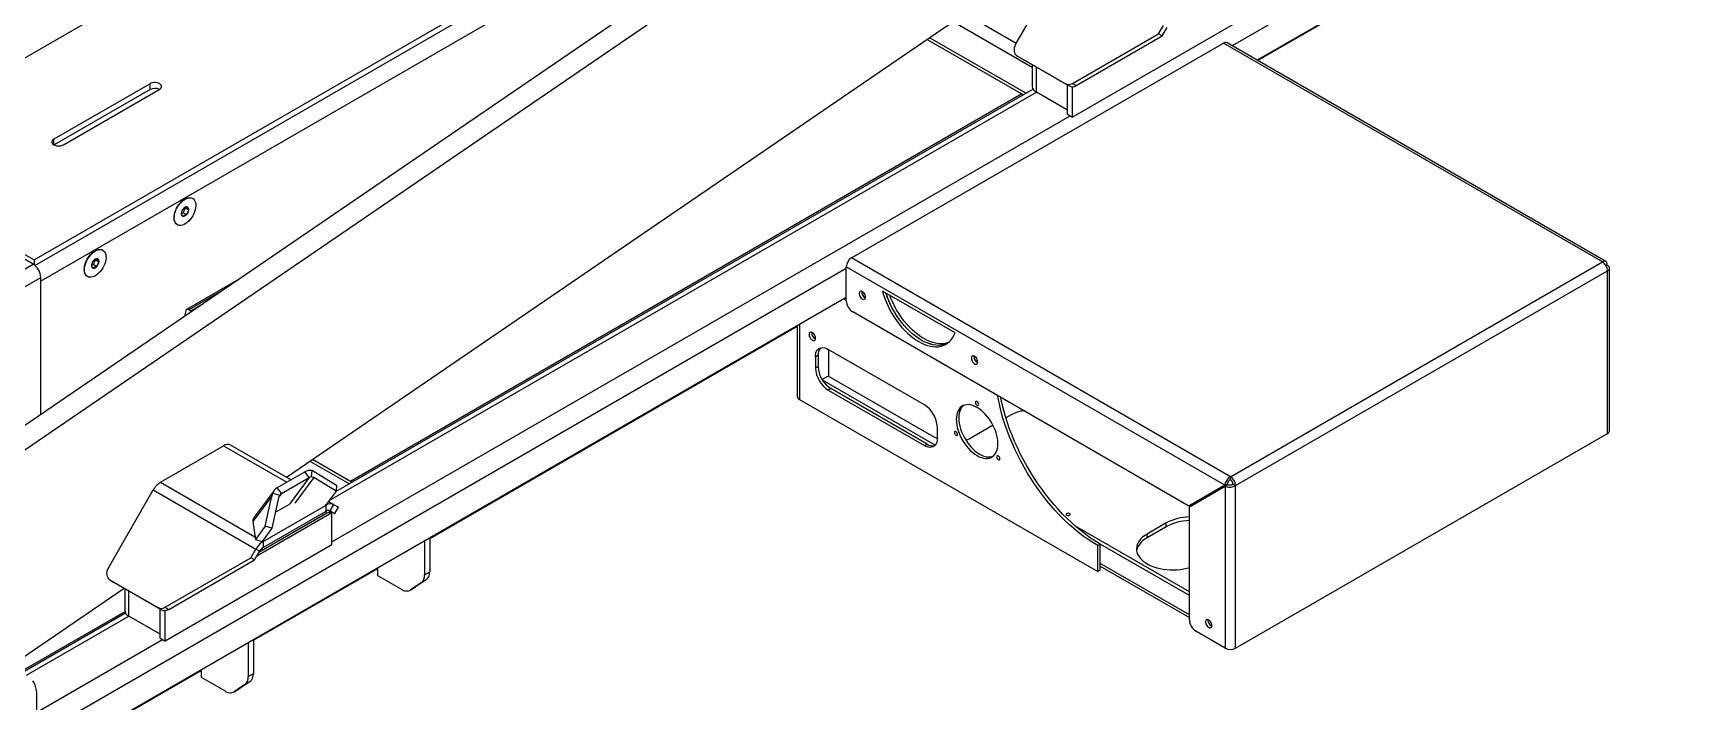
# Model space of a CAD drawing. Header units: millimetres. Extents: x 0 to 420, y 0 to 297.
# Drawn here: x 75.33 to 120.86, y 26.04 to 44.48 of the extents above; entities that cross this region are included whole.
import ezdxf

# ---------------------------------------------------------------- set-up
doc = ezdxf.new("R2010")
doc.units = ezdxf.units.MM

msp = doc.modelspace()

# ---------------------------------------------------------------- linework, layer by layer
at = {"color": 8, "linetype": 'Continuous', "lineweight": 25}
for p, q in [((140.36303, 62.59443), (108.38082, 44.1315)), ((96.94663, 50.00214), (75.53897, 37.64376)), ((100.6909, 44.79854), (102.86639, 43.54266)), ((101.01067, 45.02218), (102.42821, 44.20385)), ((100.04311, 44.35596), (102.6982, 42.82321)), ((102.98355, 42.85269), (102.98355, 43.54678)), ((83.49133, 31.60007), (102.98355, 42.85269)), ((83.56463, 30.4586), (103.91163, 42.20467)), ((75.90136, 41.40442), (75.90136, 41.5575)), ((97.74212, 37.98991), (75.4329, 25.11107)), ((80.52676, 37.38044), (79.62173, 36.85798)), ((96.45165, 36.44881), (96.45165, 34.3868)), ((80.5804, 33.10405), (82.3205, 32.09951)), ((82.96045, 32.68486), (84.0483, 32.05686)), ((78.8414, 32.10015), (81.44404, 30.59768)), ((83.06205, 32.22906), (82.54066, 31.52659)), ((82.17134, 31.78936), (82.1024, 31.69648)), ((83.37711, 31.48954), (83.40883, 31.47123)), ((83.56463, 31.26234), (81.49388, 30.06693)), ((83.42598, 31.24995), (81.55247, 30.1684)), ((83.33448, 31.19735), (83.30518, 31.24809)), ((81.63431, 30.27828), (81.66133, 30.23147)), ((81.64913, 30.47928), (81.66983, 30.46733)), ((107.19968, 28.44746), (104.74248, 29.86597)), ((77.96965, 28.41247), (77.96965, 29.10656)), ((75.14518, 26.78194), (77.96965, 28.41247)), ((75.4329, 25.76425), (78.89773, 27.76445))]:
    msp.add_line(p, q, dxfattribs=at)
at = {"color": 7, "linetype": 'Continuous', "lineweight": 25}
for p, q in [((140.89905, 62.10774), (109.07036, 43.73343)), ((104.6099, 60.83493), (72.08094, 42.05636)), ((75.35335, 38.23063), (109.55964, 57.9775)), ((75.37447, 38.07952), (109.55964, 57.8142)), ((109.0817, 43.72689), (120.00715, 50.03401)), ((97.98689, 49.30944), (60.05078, 23.39097)), ((97.29097, 48.15196), (65.06355, 26.13374)), ((102.40751, 44.16801), (103.6553, 46.32925)), ((82.31029, 32.24066), (100.94854, 44.97456)), ((108.57853, 44.81717), (103.98234, 42.16385)), ((106.34837, 44.46199), (106.48373, 44.69643)), ((106.44837, 44.40424), (106.58373, 44.63868)), ((97.88354, 38.2859), (108.13659, 44.20486)), ((99.97602, 44.31013), (102.62496, 42.78093)), ((103.97916, 43.09405), (106.34837, 44.46199)), ((104.07916, 43.0363), (106.44837, 44.40424)), ((106.44837, 44.40424), (106.34837, 44.46199)), ((118.58409, 38.17364), (108.13659, 44.20486)), ((118.67784, 38.18716), (108.23658, 44.21476)), ((102.45929, 43.84945), (103.78199, 43.08587)), ((102.45929, 43.84945), (102.55929, 43.7917)), ((102.55929, 43.7917), (103.88199, 43.02812)), ((102.86639, 43.61441), (102.86639, 43.01597)), ((78.55301, 43.08826), (75.90136, 41.5575)), ((78.55301, 42.92495), (75.91052, 41.39948)), ((76.16653, 41.40442), (78.81818, 42.93519)), ((78.55301, 42.92495), (78.55301, 43.08826)), ((102.89181, 42.93498), (83.66697, 31.83672)), ((102.5834, 42.80492), (84.07996, 32.12311)), ((103.84092, 42.35774), (102.98355, 42.85269)), ((103.88199, 43.02812), (103.78199, 43.08587)), ((103.84092, 42.24549), (103.84092, 43.05183)), ((103.97916, 43.09405), (104.07916, 43.0363)), ((103.98234, 42.16385), (103.98234, 43.00572)), ((103.84092, 42.24549), (103.98234, 42.16385)), ((72.45828, 39.90193), (75.35335, 38.23063)), ((75.32684, 38.11327), (72.45828, 39.76926)), ((79.50031, 39.90185), (79.40337, 39.84182)), ((79.53318, 39.65857), (79.52403, 39.6717)), ((79.53318, 39.65857), (79.61803, 39.60958)), ((79.72643, 39.92602), (79.72109, 39.9291)), ((79.21783, 39.5204), (79.21432, 39.40644)), ((79.30112, 39.20162), (79.30646, 39.19854)), ((79.47388, 39.52841), (79.55873, 39.47943)), ((77.02544, 38.47313), (76.9285, 38.4131)), ((77.25155, 38.4973), (77.24622, 38.50039)), ((108.33105, 32.25469), (97.88354, 38.2859)), ((73.91262, 37.29686), (75.32684, 38.11327)), ((75.35335, 38.23063), (75.35335, 38.09604)), ((76.74295, 38.09169), (76.73944, 37.97772)), ((76.99901, 38.0997), (77.08386, 38.05071)), ((77.05831, 38.22985), (77.04915, 38.24298)), ((77.05831, 38.22985), (77.14316, 38.18087)), ((108.17713, 32.01695), (97.74212, 38.04095)), ((97.74212, 37.10193), (97.74212, 38.04095)), ((108.33105, 32.25469), (118.58409, 38.17364)), ((108.47247, 32.00974), (118.72552, 37.9287)), ((118.71302, 38.09919), (118.67766, 38.07878)), ((118.67766, 38.07878), (118.71302, 38.09919)), ((118.72552, 38.07754), (118.69016, 38.05713)), ((118.72552, 33.44793), (118.72552, 37.9287)), ((118.78409, 33.52957), (118.78409, 38.00312)), ((74.12476, 36.92944), (75.53897, 37.74585)), ((75.53897, 33.97271), (75.53897, 37.74585)), ((76.82625, 37.7729), (76.83159, 37.76982)), ((80.92577, 37.65305), (79.55924, 36.86417)), ((100.7397, 36.21863), (98.7397, 37.3732)), ((97.74212, 37.19378), (75.4329, 24.31494)), ((79.67554, 36.82691), (79.94022, 36.97971)), ((97.74212, 37.11212), (97.6714, 37.15295)), ((97.74212, 37.19376), (97.74211, 37.19377)), ((98.25477, 37.19383), (98.27096, 37.18621)), ((79.53571, 36.82905), (79.50104, 36.67965)), ((79.67554, 36.82691), (79.62173, 36.85798)), ((79.67554, 36.79888), (79.67554, 36.82691)), ((107.18718, 31.44528), (97.9189, 36.79574)), ((86.26048, 30.55247), (96.39307, 36.4019)), ((96.39307, 36.41499), (96.39307, 34.46844)), ((96.96431, 35.60144), (96.89359, 35.56062)), ((96.89359, 35.56062), (96.89359, 35.25441)), ((96.96431, 35.60144), (96.96431, 35.29523)), ((99.8988, 34.23402), (97.24715, 35.76478)), ((97.26483, 35.01953), (97.26483, 35.75458)), ((96.89359, 35.25441), (96.96431, 35.29523)), ((101.34837, 35.40793), (101.36455, 35.40032)), ((97.24715, 35.02974), (97.07691, 34.93146)), ((100.19406, 33.12452), (97.08402, 34.9199)), ((100.16396, 33.34589), (97.24715, 35.02974)), ((97.31786, 34.68286), (97.24715, 34.64204)), ((97.24715, 34.64204), (99.8988, 33.11128)), ((99.96951, 33.1521), (97.31786, 34.68286)), ((96.45165, 34.3868), (104.67177, 29.64143)), ((102.28528, 33.9582), (102.14305, 33.87609)), ((100.25235, 33.31544), (100.25235, 33.62165)), ((101.78858, 33.67146), (101.22462, 33.34589)), ((108.47247, 27.52897), (118.72552, 33.44793)), ((78.8414, 32.10015), (80.5804, 33.10405)), ((80.7804, 33.12384), (82.43765, 32.16713)), ((99.8988, 33.11128), (99.96951, 33.1521)), ((82.05007, 31.94339), (82.8168, 32.38601)), ((82.93806, 32.23198), (82.8168, 32.38601)), ((83.00388, 32.25172), (83.01865, 32.42442)), ((84.12152, 32.09912), (83.02751, 32.73068)), ((83.0763, 32.39571), (83.69537, 32.02243)), ((77.39361, 29.72779), (78.6414, 31.88903)), ((78.6414, 31.88903), (81.46983, 30.25621)), ((81.97141, 31.87373), (81.42571, 31.13849)), ((82.05007, 31.94339), (82.17134, 31.78936)), ((82.17134, 31.78936), (82.93806, 32.23198)), ((82.93806, 32.23198), (82.39236, 31.49675)), ((83.68112, 31.85578), (83.06205, 32.22906)), ((83.69537, 32.02243), (83.68112, 31.85578)), ((108.17713, 32.01695), (107.18718, 31.44528)), ((107.19968, 31.42363), (108.18963, 31.9953)), ((107.25789, 31.4861), (108.24784, 32.05777)), ((108.17713, 32.01695), (108.24784, 32.05777)), ((108.18963, 31.9953), (108.26034, 32.03612)), ((108.18963, 31.9953), (108.18963, 27.52897)), ((108.33105, 32.17303), (108.33105, 32.25469)), ((108.47247, 32.00974), (108.40176, 32.05056)), ((108.47247, 27.52897), (108.47247, 32.00974)), ((81.90958, 31.72217), (81.38693, 31.018)), ((81.66983, 30.46733), (83.40883, 31.47123)), ((81.7276, 30.88646), (81.90958, 31.72217)), ((82.09533, 31.67098), (81.91335, 30.83527)), ((81.93278, 31.79756), (82.12529, 31.74452)), ((82.00923, 31.27557), (82.39236, 31.49675)), ((83.38836, 31.48901), (83.40827, 31.48816)), ((83.68112, 31.85578), (83.40827, 31.48816)), ((83.40883, 31.30793), (83.40883, 31.47123)), ((83.46991, 31.57122), (83.60883, 31.49103)), ((83.60883, 31.49103), (83.50883, 31.31782)), ((83.60883, 31.49103), (83.74418, 31.41286)), ((107.25789, 31.4861), (107.18718, 31.44528)), ((107.19968, 28.30459), (107.19968, 31.42363)), ((81.38693, 31.018), (81.45475, 30.51884)), ((83.33448, 31.19735), (81.66133, 30.23147)), ((81.66983, 30.30402), (83.40883, 31.30793)), ((83.42598, 31.25017), (83.33448, 31.19735)), ((83.39668, 31.30092), (83.42598, 31.25017)), ((83.42598, 31.24995), (83.42598, 31.25017)), ((83.48532, 31.32613), (83.56498, 31.27365)), ((83.50398, 31.32036), (83.55267, 31.29225)), ((83.50883, 31.31782), (83.64418, 31.23966)), ((83.56463, 30.37696), (83.56463, 31.26234)), ((83.64418, 31.23966), (83.74418, 31.41286)), ((83.64418, 31.23944), (83.74418, 31.41264)), ((83.64418, 31.23966), (83.64418, 31.23944)), ((83.74418, 31.41286), (83.74418, 31.41264)), ((106.56328, 30.97831), (106.03295, 30.67216)), ((106.56328, 30.87624), (106.56328, 30.97831)), ((81.7276, 30.88646), (81.45475, 30.51884)), ((81.45475, 30.51884), (81.6405, 30.46765)), ((81.91335, 30.83527), (81.6405, 30.46765)), ((81.91335, 30.83527), (81.7276, 30.88646)), ((86.26048, 30.56557), (86.26048, 29.63434)), ((107.19968, 29.08026), (104.04098, 30.90374)), ((106.56328, 30.87624), (106.03295, 30.57009)), ((106.03295, 30.57009), (106.03295, 30.67216)), ((83.56463, 30.37696), (78.96844, 27.72363)), ((81.33447, 30.02177), (81.46983, 30.25621)), ((81.43447, 29.96402), (81.56983, 30.19846)), ((81.56983, 30.19846), (81.46983, 30.25621)), ((81.66983, 30.46733), (81.66983, 30.30402)), ((86.11905, 30.48393), (86.11905, 29.5527)), ((104.74248, 30.39672), (104.67177, 30.3559)), ((104.67177, 29.64143), (104.67177, 30.3559)), ((107.19968, 28.97821), (104.74248, 30.39672)), ((104.74248, 29.68225), (104.74248, 30.39672)), ((78.96526, 28.65383), (81.33447, 30.02177)), ((79.06526, 28.59608), (81.43447, 29.96402)), ((81.43447, 29.96402), (81.33447, 30.02177)), ((81.39912, 27.74607), (84.82858, 29.72586)), ((84.82858, 29.52434), (84.82858, 29.73895)), ((86.11905, 29.5527), (86.26048, 29.63434)), ((104.74248, 29.68225), (104.67177, 29.64143)), ((104.74248, 29.78986), (107.19968, 28.37135)), ((72.11087, 25.27228), (77.83596, 29.18374)), ((77.44539, 29.40923), (78.76809, 28.64565)), ((77.44539, 29.40923), (77.54539, 29.35148)), ((77.54539, 29.35148), (78.86809, 28.5879)), ((77.85249, 29.17419), (77.85249, 28.57576)), ((85.47044, 29.15381), (84.82858, 29.52434)), ((85.72042, 29.12905), (85.86184, 29.21069)), ((86.02397, 29.32902), (85.72891, 29.1343)), ((85.72891, 29.1343), (85.87033, 29.21594)), ((85.87033, 29.21594), (85.86184, 29.21069)), ((86.16539, 29.41066), (85.87033, 29.21594)), ((86.16539, 29.41066), (86.02397, 29.32902)), ((77.85967, 28.53221), (74.9828, 26.87143)), ((77.8779, 28.49476), (75.028, 26.84955)), ((78.82702, 27.91753), (77.96965, 28.41247)), ((78.86809, 28.5879), (78.76809, 28.64565)), ((78.82702, 27.80527), (78.82702, 28.61161)), ((78.96526, 28.65383), (79.06526, 28.59608)), ((78.96844, 27.72363), (78.96844, 28.5655)), ((107.71233, 28.29442), (107.71382, 28.31226)), ((78.82702, 27.80527), (78.96844, 27.72363)), ((108.18963, 27.52897), (107.37645, 27.9984)), ((81.2577, 27.67752), (81.2577, 26.7463)), ((81.39912, 27.75916), (81.39912, 26.82794)), ((75.4329, 24.30185), (79.96723, 26.91946)), ((79.96723, 26.71794), (79.96723, 26.93255)), ((80.60908, 26.3474), (79.96723, 26.71794)), ((81.16261, 26.52262), (80.86755, 26.32789)), ((80.86755, 26.32789), (81.00897, 26.40953)), ((81.00897, 26.40953), (81.00048, 26.40429)), ((81.30403, 26.60426), (81.00897, 26.40953)), ((81.30403, 26.60426), (81.16261, 26.52262)), ((81.2577, 26.7463), (81.39912, 26.82794)), ((75.4329, 24.15166), (75.4329, 26.19301)), ((80.85906, 26.32265), (81.00048, 26.40429))]:
    msp.add_line(p, q, dxfattribs=at)
at = {"color": 7, "linetype": 'Continuous', "lineweight": 25, "flags": 128}
for points in [[(102.40751, 44.16801), (102.38652, 44.12381), (102.37313, 44.07738), (102.36786, 44.03052), (102.3709, 43.98502), (102.38214, 43.94263), (102.40115, 43.90498), (102.4272, 43.87352), (102.45929, 43.84945)], [(78.81818, 42.93519), (78.84436, 42.95414), (78.86257, 42.97597), (78.87192, 42.9996), (78.87192, 43.02384), (78.86257, 43.04747), (78.84436, 43.06931), (78.81818, 43.08826), (78.78535, 43.10337), (78.74752, 43.11389), (78.70659, 43.11928), (78.6646, 43.11928), (78.62367, 43.11389), (78.58584, 43.10337), (78.55301, 43.08826)], [(75.90136, 41.5575), (75.87518, 41.53855), (75.85697, 41.51671), (75.84762, 41.49308), (75.84762, 41.46884), (75.85697, 41.44521), (75.87518, 41.42337), (75.90136, 41.40442), (75.93419, 41.38931), (75.97202, 41.37879), (76.01295, 41.3734), (76.05494, 41.3734), (76.09587, 41.37879), (76.1337, 41.38931), (76.16653, 41.40442)], [(79.30112, 39.20162), (79.29502, 39.20535), (79.26766, 39.2284), (79.24549, 39.25862), (79.22898, 39.29538), (79.21848, 39.3379), (79.21422, 39.38527), (79.21628, 39.43647), (79.22464, 39.49042), (79.23909, 39.54597), (79.25934, 39.60193), (79.28496, 39.65711), (79.3154, 39.71033), (79.35001, 39.76047), (79.38806, 39.80645)], [(79.39339, 39.80337), (79.43406, 39.84421), (79.47648, 39.87904), (79.51976, 39.90712), (79.56296, 39.92785), (79.60517, 39.94078), (79.64549, 39.94565), (79.68306, 39.94235), (79.71708, 39.93095), (79.74683, 39.9117), (79.77166, 39.88499), (79.79105, 39.85141), (79.80459, 39.81166), (79.81199, 39.7666), (79.81309, 39.71718), (79.80787, 39.66447), (79.79644, 39.60957), (79.77904, 39.55367), (79.75604, 39.49795), (79.72793, 39.4436), (79.69532, 39.39178), (79.6589, 39.3436), (79.61944, 39.30007), (79.57778, 39.26213), (79.53482, 39.2306), (79.49147, 39.20613), (79.44864, 39.18925), (79.40727, 39.18032), (79.36822, 39.17953), (79.33233, 39.1869), (79.30036, 39.20227), (79.273, 39.22532), (79.25083, 39.25554), (79.23432, 39.2923), (79.22382, 39.33482), (79.21956, 39.38218), (79.22162, 39.43339), (79.22997, 39.48734), (79.24443, 39.54289), (79.26468, 39.59885), (79.2903, 39.65403), (79.32074, 39.70725), (79.35535, 39.75739), (79.39339, 39.80337)], [(79.38806, 39.80645), (79.42872, 39.84729), (79.47114, 39.88212), (79.51442, 39.9102), (79.55762, 39.93093), (79.59983, 39.94386), (79.64016, 39.94874), (79.67773, 39.94544), (79.71175, 39.93404), (79.72109, 39.9291)], [(76.82625, 37.7729), (76.82015, 37.77664), (76.79279, 37.79968), (76.77062, 37.82991), (76.7541, 37.86667), (76.74361, 37.90919), (76.73934, 37.95655), (76.74141, 38.00775), (76.74976, 38.06171), (76.76422, 38.11725), (76.78447, 38.17321), (76.81009, 38.22839), (76.84053, 38.28162), (76.87514, 38.33176), (76.91318, 38.37773)], [(76.91852, 38.37465), (76.95919, 38.41549), (77.00161, 38.45032), (77.04488, 38.4784), (77.08809, 38.49913), (77.1303, 38.51207), (77.17062, 38.51694), (77.20819, 38.51364), (77.24221, 38.50224), (77.27195, 38.48298), (77.29678, 38.45628), (77.31618, 38.42269), (77.32972, 38.38295), (77.33712, 38.33789), (77.33822, 38.28847), (77.333, 38.23575), (77.32156, 38.18086), (77.30416, 38.12495), (77.28116, 38.06923), (77.25306, 38.01489), (77.22045, 37.96307), (77.18402, 37.91488), (77.14456, 37.87136), (77.10291, 37.83342), (77.05995, 37.80188), (77.01659, 37.77741), (76.97377, 37.76053), (76.93239, 37.7516), (76.89334, 37.75082), (76.85745, 37.75819), (76.82549, 37.77356), (76.79813, 37.7966), (76.77595, 37.82683), (76.75944, 37.86359), (76.74894, 37.90611), (76.74468, 37.95347), (76.74675, 38.00467), (76.7551, 38.05862), (76.76955, 38.11417), (76.78981, 38.17013), (76.81543, 38.22531), (76.84587, 38.27854), (76.88048, 38.32868), (76.91852, 38.37465)], [(76.91318, 38.37773), (76.95385, 38.41857), (76.99627, 38.4534), (77.03955, 38.48148), (77.08275, 38.50221), (77.12496, 38.51515), (77.16528, 38.52002), (77.20285, 38.51672), (77.23687, 38.50532), (77.24622, 38.50039)], [(98.27245, 37.20405), (98.26917, 37.23348), (98.25958, 37.26451), (98.24439, 37.29484), (98.22473, 37.32222), (98.20205, 37.34462), (98.17803, 37.36038), (98.15446, 37.36833), (98.13309, 37.36788), (98.1155, 37.35907), (98.10299, 37.34254), (98.0965, 37.31952), (98.0965, 37.29172), (98.10299, 37.26121), (98.1155, 37.23024), (98.13309, 37.20111), (98.15446, 37.17599), (98.17803, 37.15673), (98.20205, 37.14476), (98.22473, 37.14097), (98.24439, 37.14565), (98.25958, 37.15844), (98.26917, 37.1784), (98.27245, 37.20405)], [(98.7397, 37.3732), (98.76983, 37.26826), (98.8057, 37.16294), (98.8471, 37.05786), (98.89377, 36.95365), (98.94545, 36.85093), (99.00183, 36.75029), (99.06258, 36.65233), (99.12733, 36.55765), (99.1957, 36.46678), (99.26729, 36.38028), (99.34168, 36.29865), (99.41842, 36.22239), (99.49706, 36.15192), (99.57714, 36.08769), (99.65818, 36.03006), (99.7397, 35.97937), (99.82122, 35.93594), (99.90226, 35.9), (99.98234, 35.87178), (100.06098, 35.85144), (100.13772, 35.83911), (100.21211, 35.83485), (100.2837, 35.83869), (100.35207, 35.85062), (100.41682, 35.87054), (100.47757, 35.89836), (100.53395, 35.93391), (100.58563, 35.97697), (100.6323, 36.02729), (100.6737, 36.08457), (100.70957, 36.14848), (100.7397, 36.21863)], [(100.52416, 35.92697), (100.48753, 35.91137), (100.42278, 35.89144), (100.35441, 35.87951), (100.28282, 35.87567), (100.20843, 35.87993), (100.13169, 35.89226), (100.05305, 35.9126), (99.97297, 35.94082), (99.89193, 35.97676), (99.81041, 36.02019), (99.72889, 36.07088), (99.64785, 36.12851), (99.56777, 36.19274), (99.48913, 36.26321), (99.41239, 36.33948), (99.338, 36.4211), (99.26641, 36.5076), (99.19804, 36.59847), (99.13329, 36.69315), (99.07254, 36.79111), (99.01616, 36.89175), (98.96448, 36.99447), (98.91781, 37.09869), (98.87641, 37.20376), (98.84054, 37.30908), (98.83829, 37.31628)], [(100.52416, 35.92697), (100.49194, 35.91307), (100.42694, 35.89245), (100.35824, 35.87996), (100.28624, 35.87567), (100.21138, 35.87961), (100.13412, 35.89176), (100.05491, 35.91203), (99.97423, 35.94032), (99.89257, 35.97645), (99.81041, 36.02019), (99.72825, 36.0713), (99.64659, 36.12946), (99.56591, 36.19433), (99.4867, 36.2655), (99.40944, 36.34257), (99.33458, 36.42505), (99.26258, 36.51247), (99.19388, 36.60428), (99.12888, 36.69994), (99.06797, 36.79888), (99.01153, 36.9005), (98.95989, 37.00419), (98.91336, 37.10933), (98.87221, 37.21528), (98.83829, 37.31628)], [(100.55701, 35.95172), (100.49765, 35.93327), (100.42895, 35.92078), (100.35695, 35.91649), (100.2821, 35.92043), (100.20483, 35.93258), (100.12562, 35.95285), (100.04494, 35.98114), (99.96328, 36.01727), (99.88112, 36.06101), (99.79896, 36.11212), (99.7173, 36.17028), (99.63662, 36.23515), (99.55741, 36.30632), (99.48015, 36.38339), (99.40529, 36.46587), (99.33329, 36.55329), (99.26459, 36.6451), (99.19959, 36.74076), (99.13869, 36.8397), (99.08224, 36.94132), (99.0306, 37.04502), (98.98407, 37.15015), (98.94303, 37.25582)], [(79.62173, 36.85798), (79.60701, 36.86505), (79.5927, 36.86908), (79.5792, 36.86994), (79.56689, 36.86762), (79.55611, 36.86217), (79.54717, 36.85376), (79.5403, 36.84262), (79.53571, 36.82905)], [(96.89359, 36.07095), (96.89032, 36.10038), (96.88073, 36.13142), (96.86554, 36.16175), (96.84587, 36.18913), (96.82319, 36.21153), (96.79917, 36.22729), (96.77561, 36.23524), (96.75423, 36.23479), (96.73664, 36.22597), (96.72414, 36.20944), (96.71764, 36.18643), (96.71764, 36.15863), (96.72414, 36.12812), (96.73664, 36.09715), (96.75423, 36.06802), (96.77561, 36.04289), (96.79917, 36.02363), (96.82319, 36.01167), (96.84587, 36.00788), (96.86554, 36.01256), (96.88073, 36.02535), (96.89032, 36.04531), (96.89359, 36.07095)], [(96.89359, 35.56062), (96.89719, 35.61664), (96.90792, 35.66737), (96.92554, 35.71177), (96.94972, 35.74894), (96.97995, 35.77812), (97.01562, 35.79872), (97.056, 35.81032), (97.10028, 35.81268), (97.14754, 35.80575), (97.19683, 35.78968), (97.24715, 35.76478)], [(101.36604, 35.41815), (101.36277, 35.44758), (101.35318, 35.47862), (101.33799, 35.50895), (101.31832, 35.53633), (101.29564, 35.55873), (101.27162, 35.57449), (101.24806, 35.58244), (101.22668, 35.58199), (101.20909, 35.57317), (101.19659, 35.55665), (101.19009, 35.53363), (101.19009, 35.50583), (101.19659, 35.47532), (101.20909, 35.44435), (101.22668, 35.41522), (101.24806, 35.39009), (101.27162, 35.37083), (101.29564, 35.35887), (101.31832, 35.35508), (101.33799, 35.35976), (101.35318, 35.37255), (101.36277, 35.39251), (101.36604, 35.41815)], [(101.92289, 33.1676), (101.91974, 33.23877), (101.91034, 33.31279), (101.89477, 33.38885), (101.87322, 33.46612), (101.84592, 33.54376), (101.81317, 33.62091), (101.77532, 33.69672), (101.7328, 33.77037), (101.68606, 33.84105), (101.63563, 33.90799), (101.58205, 33.97045), (101.5259, 34.02775), (101.46782, 34.07925), (101.40842, 34.12441), (101.34837, 34.16271), (101.28831, 34.19374), (101.22892, 34.21717), (101.17083, 34.23273), (101.11469, 34.24025), (101.0611, 34.23966), (101.01067, 34.23095), (100.96394, 34.21423), (100.92141, 34.18967), (100.88357, 34.15755), (100.85081, 34.11822), (100.82351, 34.07211), (100.80196, 34.01972), (100.7864, 33.96162), (100.77699, 33.89847), (100.77384, 33.83093), (100.77699, 33.75977), (100.7864, 33.68575), (100.80196, 33.60969), (100.82351, 33.53242), (100.85081, 33.45478), (100.88357, 33.37763), (100.92141, 33.30182), (100.96394, 33.22816), (101.01067, 33.15748), (101.0611, 33.09055), (101.11469, 33.02809), (101.17083, 32.97079), (101.22892, 32.91928), (101.28831, 32.87413), (101.34837, 32.83583), (101.40842, 32.8048), (101.46782, 32.78137), (101.5259, 32.76581), (101.58205, 32.75829), (101.63563, 32.75888), (101.68606, 32.76759), (101.7328, 32.78431), (101.77532, 32.80887), (101.81317, 32.84099), (101.84592, 32.88032), (101.87322, 32.92643), (101.89477, 32.97882), (101.91034, 33.03691), (101.91974, 33.10007), (101.92289, 33.1676)], [(100.97905, 34.22067), (100.95428, 34.19837), (100.92153, 34.15904), (100.89422, 34.11293), (100.87267, 34.06054), (100.85711, 34.00244), (100.8477, 33.93929), (100.84455, 33.87175), (100.8477, 33.80059), (100.85711, 33.72657), (100.87267, 33.65051), (100.89422, 33.57324), (100.92153, 33.4956), (100.95428, 33.41845), (100.99212, 33.34264), (101.03465, 33.26899), (101.08138, 33.1983), (101.13182, 33.13137), (101.1854, 33.06891), (101.24154, 33.01161), (101.29963, 32.9601), (101.35902, 32.91495), (101.41908, 32.87665), (101.47913, 32.84562), (101.53853, 32.82219), (101.59662, 32.80663), (101.65276, 32.79911), (101.70634, 32.7997), (101.75677, 32.80841), (101.7884, 32.81868)], [(101.39256, 34.24947), (101.3892, 34.27094), (101.37962, 34.29303), (101.36528, 34.31237), (101.34837, 34.32602), (101.33145, 34.33189), (101.31712, 34.32911), (101.30754, 34.31808), (101.30417, 34.3005), (101.30754, 34.27902), (101.31712, 34.25694), (101.33145, 34.2376), (101.34837, 34.22395), (101.36528, 34.21807), (101.37962, 34.22086), (101.3892, 34.23188), (101.39256, 34.24947)], [(104.67177, 30.3559), (104.53883, 30.43625), (104.40619, 30.52364), (104.27414, 30.61788), (104.14296, 30.71876), (104.01296, 30.82606), (103.88441, 30.93954), (103.75759, 31.05894), (103.6328, 31.18401), (103.51031, 31.31447), (103.39038, 31.45003), (103.27329, 31.59039), (103.15929, 31.73524), (103.04863, 31.88426), (102.94155, 32.03713), (102.8383, 32.19349), (102.73911, 32.35301), (102.64418, 32.51534), (102.55374, 32.68011), (102.46797, 32.84697), (102.38708, 33.01554), (102.31124, 33.18544), (102.24062, 33.35632), (102.17536, 33.52778), (102.11563, 33.69945), (102.06155, 33.87095), (102.01323, 34.04189), (101.97079, 34.21191), (101.93432, 34.38063), (101.91384, 34.48952)], [(104.74248, 30.39672), (104.60954, 30.47707), (104.4769, 30.56446), (104.34485, 30.6587), (104.21367, 30.75958), (104.08367, 30.86688), (103.95512, 30.98036), (103.82831, 31.09976), (103.70352, 31.22483), (103.58102, 31.35529), (103.4611, 31.49085), (103.344, 31.63121), (103.23, 31.77606), (103.11934, 31.92508), (103.01226, 32.07795), (102.90901, 32.23431), (102.80982, 32.39383), (102.71489, 32.55616), (102.62445, 32.72093), (102.53869, 32.88779), (102.45779, 33.05636), (102.38195, 33.22626), (102.31133, 33.39714), (102.24607, 33.5686), (102.18634, 33.74027), (102.13226, 33.91177), (102.08394, 34.08271), (102.0415, 34.25273), (102.00503, 34.42145), (102.00159, 34.43885)], [(100.25235, 33.31544), (100.24875, 33.25942), (100.23803, 33.20869), (100.2204, 33.16429), (100.19623, 33.12712), (100.166, 33.09794), (100.13033, 33.07734), (100.08994, 33.06574), (100.04567, 33.06338), (99.99841, 33.07031), (99.94911, 33.08638), (99.8988, 33.11128)], [(100.25217, 33.30231), (100.22668, 33.31354), (100.16396, 33.34589)], [(100.81081, 33.42174), (100.80744, 33.44321), (100.79786, 33.4653), (100.78353, 33.48464), (100.76661, 33.49829), (100.7497, 33.50416), (100.73536, 33.50138), (100.72578, 33.49035), (100.72242, 33.47276), (100.72578, 33.45129), (100.73536, 33.42921), (100.7497, 33.40987), (100.76661, 33.39622), (100.78353, 33.39034), (100.79786, 33.39312), (100.80744, 33.40415), (100.81081, 33.42174)], [(101.97432, 32.75006), (101.97095, 32.77153), (101.96137, 32.79362), (101.94703, 32.81296), (101.93012, 32.82661), (101.91321, 32.83248), (101.89887, 32.8297), (101.88929, 32.81867), (101.88593, 32.80109), (101.88929, 32.77961), (101.89887, 32.75753), (101.91321, 32.73819), (101.93012, 32.72454), (101.94703, 32.71866), (101.96137, 32.72145), (101.97095, 32.73247), (101.97432, 32.75006)], [(83.55267, 31.29225), (83.57284, 31.28061), (83.59095, 31.27016), (83.60672, 31.26105), (83.61995, 31.25342), (83.63044, 31.24736), (83.63804, 31.24298), (83.64264, 31.24032), (83.64418, 31.23944)], [(103.89837, 31.23599), (103.88012, 31.24303), (103.8586, 31.2455), (103.83707, 31.24303), (103.81882, 31.23599), (103.80663, 31.22545), (103.80235, 31.21303), (103.80663, 31.2006), (103.81882, 31.19007), (103.83707, 31.18303), (103.8586, 31.18056), (103.88012, 31.18303), (103.89837, 31.19007), (103.91056, 31.2006), (103.91485, 31.21303), (103.91056, 31.22545), (103.89837, 31.23599)], [(106.03295, 30.67216), (105.96894, 30.63151), (105.91191, 30.58753), (105.86238, 30.54062), (105.8208, 30.4912), (105.78754, 30.43973), (105.76291, 30.38666), (105.74713, 30.33249), (105.74034, 30.27769), (105.7426, 30.22277), (105.7539, 30.16822), (105.77413, 30.11454), (105.80311, 30.06221), (105.84057, 30.01171), (105.88618, 29.96349), (105.93952, 29.918), (106.0001, 29.87563), (106.0674, 29.83679), (106.14078, 29.80181), (106.21959, 29.77102), (106.30311, 29.74469), (106.39059, 29.72306), (106.48124, 29.70634), (106.57423, 29.69466), (106.66872, 29.68814), (106.76385, 29.68683), (106.85878, 29.69075), (106.95262, 29.69986), (107.04454, 29.71408), (107.13371, 29.73328), (107.19968, 29.75125)], [(106.03295, 30.57009), (105.96894, 30.52944), (105.91191, 30.48546), (105.86238, 30.43855), (105.8208, 30.38913), (105.78754, 30.33766), (105.76291, 30.2846), (105.74713, 30.23042), (105.74397, 30.21292)], [(81.66133, 30.23147), (81.63938, 30.2188), (81.61597, 30.20528), (81.59142, 30.1911), (81.56608, 30.17648), (81.55266, 30.16873)], [(77.39361, 29.72779), (77.37262, 29.68359), (77.35923, 29.63717), (77.35395, 29.5903), (77.357, 29.5448), (77.36824, 29.50241), (77.38725, 29.46476), (77.4133, 29.4333), (77.44539, 29.40923)], [(85.47044, 29.15381), (85.50661, 29.13507), (85.5424, 29.12081), (85.57744, 29.11118), (85.61135, 29.10629), (85.64378, 29.10617), (85.6744, 29.11085), (85.70287, 29.12025), (85.72891, 29.1343)], [(107.81839, 28.15155), (107.81512, 28.18098), (107.80553, 28.21201), (107.79034, 28.24234), (107.77067, 28.26972), (107.74799, 28.29212), (107.72397, 28.30788), (107.70041, 28.31583), (107.67903, 28.31538), (107.66144, 28.30657), (107.64894, 28.29004), (107.64244, 28.26702), (107.64244, 28.23922), (107.64894, 28.20871), (107.66144, 28.17774), (107.67903, 28.14861), (107.70041, 28.12349), (107.72397, 28.10422), (107.74799, 28.09226), (107.77067, 28.08847), (107.79034, 28.09315), (107.80553, 28.10594), (107.81512, 28.1259), (107.81839, 28.15155)], [(75.4329, 26.19301), (75.42972, 26.27773), (75.42019, 26.35817), (75.40438, 26.43374), (75.38241, 26.50389), (75.35444, 26.56813), (75.32066, 26.626)], [(80.60908, 26.3474), (80.64525, 26.32866), (80.68104, 26.31441), (80.71608, 26.30478), (80.74999, 26.29988), (80.78243, 26.29977), (80.81304, 26.30444), (80.84152, 26.31385), (80.86755, 26.32789)]]:
    msp.add_lwpolyline(points, dxfattribs=at)
at = {"color": 7, "linetype": 'Continuous', "lineweight": 25}
for centre, radius, start, end in [((108.19518, 44.12308), 0.1006, 65.692881, 125.617577), ((78.686, 42.66938), 0.28811, 64.723066, 117.489945), ((103.06488, 43.03472), 0.19937, 185.394448, 245.925693), ((103.87354, 43.25954), 0.19633, 242.206124, 302.546433), ((103.97354, 43.2018), 0.19633, 242.206124, 302.546433), ((79.64411, 39.48911), 0.23071, 137.447792, 173.563212), ((79.56714, 39.57819), 0.11457, 85.69062, 144.246309), ((79.54929, 39.62671), 0.07085, 346.00775, 68.07161), ((79.4836, 39.49784), 0.07085, 166.00775, 248.07161), ((79.46575, 39.54637), 0.11457, 265.69062, 324.246309), ((79.38878, 39.63545), 0.23071, 317.447792, 353.563212), ((77.09226, 38.14947), 0.11457, 85.69062, 144.246309), ((77.07441, 38.198), 0.07085, 346.00775, 68.07161), ((98.04917, 38.02698), 0.30736, 122.605478, 177.394522), ((75.08035, 37.72601), 0.45905, 2.476304, 57.523696), ((77.00873, 38.06913), 0.07085, 166.00775, 248.07161), ((77.16924, 38.0604), 0.23071, 137.447792, 173.563212), ((76.99088, 38.11766), 0.11457, 265.69062, 324.246309), ((76.9139, 38.20673), 0.23071, 317.447792, 353.563212), ((118.41847, 37.91472), 0.30736, 2.605478, 57.394522), ((98.34626, 37.34871), 0.1791, 174.858227, 245.136398), ((98.35078, 37.35018), 0.18348, 175.443225, 238.449365), ((98.12593, 37.1194), 0.3842, 182.605478, 237.394522), ((96.9674, 36.21561), 0.1791, 174.858124, 245.136499), ((97.24159, 35.61971), 0.27789, 138.013901, 183.769377), ((101.43985, 35.56281), 0.1791, 174.858124, 245.136499), ((101.44437, 35.56429), 0.18348, 175.443178, 238.44937), ((97.65823, 35.28763), 0.76536, 182.487346, 237.512654), ((97.72894, 35.32845), 0.76535, 182.487128, 237.512872), ((96.49317, 34.47842), 0.10059, 185.694799, 245.625342), ((99.48771, 33.58843), 0.76536, 2.487346, 57.512654), ((102.75918, 33.09863), 0.98155, 97.192345, 118.868612), ((100.79283, 34.10936), 0.87711, 286.101524, 299.491087), ((118.684, 33.53955), 0.10059, 294.374658, 354.305201), ((80.69756, 32.9405), 0.20118, 65.686048, 125.618173), ((100.12255, 33.3759), 0.27113, 235.634254, 282.583236), ((82.97693, 32.09408), 0.33297, 82.802157, 118.746101), ((79.1468, 31.61054), 0.57705, 121.954672, 151.144391), ((82.17627, 31.72181), 0.255, 119.663059, 162.717667), ((83.01461, 32.09628), 0.1558, 93.94807, 119.425979), ((108.16542, 31.99576), 0.30736, 2.605478, 57.394522), ((108.24824, 32.04357), 0.15368, 2.605478, 57.394522), ((82.23486, 31.67808), 0.12813, 119.71956, 148.770844), ((83.52599, 31.30769), 0.20118, 65.686048, 125.618173), ((81.63103, 30.98649), 0.25546, 143.486644, 162.731107), ((83.46741, 31.22615), 0.10059, 65.686048, 125.618173), ((83.74331, 31.26244), 0.17868, 176.405284, 180.032489), ((107.23274, 29.72867), 1.41767, 91.336298, 118.178775), ((107.23274, 29.6266), 1.41767, 91.336298, 118.178775), ((81.97523, 29.97772), 0.57705, 121.954672, 151.144391), ((81.82253, 30.05922), 0.28852, 121.954672, 151.144391), ((86.00401, 29.61131), 0.25749, 308.808462, 5.130533), ((85.86259, 29.52967), 0.25749, 308.808462, 5.130533), ((78.05097, 28.5945), 0.19937, 185.394448, 245.925693), ((78.85964, 28.81933), 0.19633, 242.206124, 302.546433), ((78.95964, 28.76158), 0.19633, 242.206124, 302.546433), ((107.58348, 28.32206), 0.3842, 182.605478, 237.394522), ((107.89574, 28.29938), 0.18348, 181.550817, 244.551346), ((108.33105, 27.80191), 0.3074, 242.609672, 297.390328), ((81.00123, 26.72327), 0.25749, 308.808462, 5.130533), ((81.14265, 26.80491), 0.25749, 308.808462, 5.130533)]:
    msp.add_arc(centre, radius, start, end, dxfattribs=at)
for centre, major_axis, ratio, start_param, end_param in [((83.0478, 32.06242), (-0.2181, 0.35726), 0.61838459, 5.41227645, 5.59824461), ((83.0478, 32.06242), (-0.10905, 0.17863), 0.61838459, 5.41227645, 5.79106609), ((82.28108, 31.6198), (-0.00124, 0.42968), 0.89006784, 1.14171094, 1.3276791), ((82.28108, 31.6198), (-0.00062, 0.21484), 0.89006784, 0.94888946, 1.3276791), ((81.75843, 30.91563), (0.35914, -0.18456), 0.54669171, 3.32041339, 3.50638155), ((83.72598, 31.19221), (0.31611, -0.03855), 0.22767006, 2.13272144, 2.8475976)]:
    msp.add_ellipse(centre, major_axis=major_axis, ratio=ratio, start_param=start_param, end_param=end_param, dxfattribs=at)
for points, knots in [([(79.41486, 39.51497), (79.42297, 39.53746), (79.43934, 39.5828), (79.46249, 39.62424), (79.47416, 39.64513)], [0, 0, 0, 0, 0.49590885, 1, 1, 1, 1]), ([(79.47388, 39.52841), (79.48035, 39.55404), (79.49246, 39.60198), (79.52025, 39.6406), (79.53318, 39.65857)], [0, 0, 0, 0, 0.5347163, 1, 1, 1, 1]), ([(79.47416, 39.64513), (79.48927, 39.65392), (79.51973, 39.67165), (79.55697, 39.68547), (79.57575, 39.69243)], [0, 0, 0, 0, 0.49590885, 1, 1, 1, 1]), ([(79.57575, 39.69243), (79.58584, 39.66973), (79.59752, 39.64344), (79.61557, 39.61365), (79.61803, 39.60958)], [0, 0, 0, 0, 0.86359161, 1, 1, 1, 1]), ([(79.45714, 39.43212), (79.45468, 39.43619), (79.43663, 39.46598), (79.42495, 39.49227), (79.41486, 39.51497)], [0, 0, 0, 0, 0.13640839, 1, 1, 1, 1]), ([(79.41732, 39.51), (79.41783, 39.51032), (79.43175, 39.51936), (79.4532, 39.52397), (79.47388, 39.52841)], [0, 0, 0, 0, 0.03622808, 1, 1, 1, 1]), ([(79.55873, 39.47943), (79.54026, 39.47258), (79.503, 39.45877), (79.47251, 39.44105), (79.45714, 39.43212)], [0, 0, 0, 0, 0.49590885, 1, 1, 1, 1]), ([(79.61803, 39.60958), (79.60655, 39.58904), (79.58339, 39.54762), (79.567, 39.50228), (79.55873, 39.47943)], [0, 0, 0, 0, 0.49590885, 1, 1, 1, 1]), ([(76.99928, 38.21642), (77.01439, 38.22521), (77.04486, 38.24294), (77.0821, 38.25675), (77.10087, 38.26372)], [0, 0, 0, 0, 0.49590885, 1, 1, 1, 1]), ([(77.10087, 38.26372), (77.11096, 38.24102), (77.12265, 38.21472), (77.1407, 38.18493), (77.14316, 38.18087)], [0, 0, 0, 0, 0.86359161, 1, 1, 1, 1]), ([(76.93998, 38.08626), (76.9481, 38.10875), (76.96447, 38.15409), (76.98762, 38.19553), (76.99928, 38.21642)], [0, 0, 0, 0, 0.49590885, 1, 1, 1, 1]), ([(76.98227, 38.00341), (76.97981, 38.00747), (76.96176, 38.03727), (76.95007, 38.06356), (76.93998, 38.08626)], [0, 0, 0, 0, 0.136408392, 1, 1, 1, 1]), ([(76.94245, 38.08128), (76.94295, 38.08161), (76.95687, 38.09065), (76.97833, 38.09526), (76.99901, 38.0997)], [0, 0, 0, 0, 0.03622808, 1, 1, 1, 1]), ([(77.08386, 38.05071), (77.06538, 38.04386), (77.02813, 38.03006), (76.99764, 38.01234), (76.98227, 38.00341)], [0, 0, 0, 0, 0.49590885, 1, 1, 1, 1]), ([(76.99901, 38.0997), (77.00548, 38.12533), (77.01759, 38.17327), (77.04538, 38.21189), (77.05831, 38.22985)], [0, 0, 0, 0, 0.5347163, 1, 1, 1, 1]), ([(77.14316, 38.18087), (77.13167, 38.16033), (77.10851, 38.1189), (77.09212, 38.07357), (77.08386, 38.05071)], [0, 0, 0, 0, 0.49590885, 1, 1, 1, 1]), ([(118.71302, 38.09919), (118.71234, 38.11616), (118.711, 38.15009), (118.68923, 38.18342), (118.65593, 38.19803), (118.61856, 38.19317), (118.59384, 38.17916), (118.58409, 38.17364)], [0, 0, 0, 0, 0.215034088, 0.430069156, 0.645104226, 0.860139285, 1, 1, 1, 1]), ([(118.72552, 37.9287), (118.73987, 37.93776), (118.76858, 37.95589), (118.78656, 37.99139), (118.78256, 38.02753), (118.75966, 38.05746), (118.73517, 38.07187), (118.72552, 38.07754)], [0, 0, 0, 0, 0.215034088, 0.430069156, 0.645104226, 0.860139285, 1, 1, 1, 1]), ([(108.33105, 32.25469), (108.31423, 32.2442), (108.28058, 32.22323), (108.23546, 32.17204), (108.20079, 32.11357), (108.18156, 32.05932), (108.17838, 32.02893), (108.17713, 32.01695)], [0, 0, 0, 0, 0.21503409, 0.43006916, 0.64510423, 0.86013929, 1, 1, 1, 1]), ([(108.18963, 31.9953), (108.20712, 31.98805), (108.2421, 31.97354), (108.30899, 31.96627), (108.37697, 31.97169), (108.43357, 31.98765), (108.46147, 32.00349), (108.47247, 32.00974)], [0, 0, 0, 0, 0.215034088, 0.430069156, 0.645104226, 0.860139285, 1, 1, 1, 1]), ([(108.33105, 32.17303), (108.32215, 32.16802), (108.30434, 32.15799), (108.28035, 32.13301), (108.26165, 32.10438), (108.251, 32.07804), (108.24872, 32.06342), (108.24784, 32.05777)], [0, 0, 0, 0, 0.21606788, 0.43213576, 0.64819162, 0.86424744, 1, 1, 1, 1]), ([(108.26034, 32.03612), (108.26913, 32.033), (108.28671, 32.02676), (108.32035, 32.02471), (108.35449, 32.02907), (108.38262, 32.03849), (108.39643, 32.0472), (108.40176, 32.05056)], [0, 0, 0, 0, 0.21606788, 0.43213576, 0.64819162, 0.86424744, 1, 1, 1, 1])]:
    msp.add_open_spline(points, degree=3, knots=knots, dxfattribs=at)

doc.saveas('drawing.dxf')
